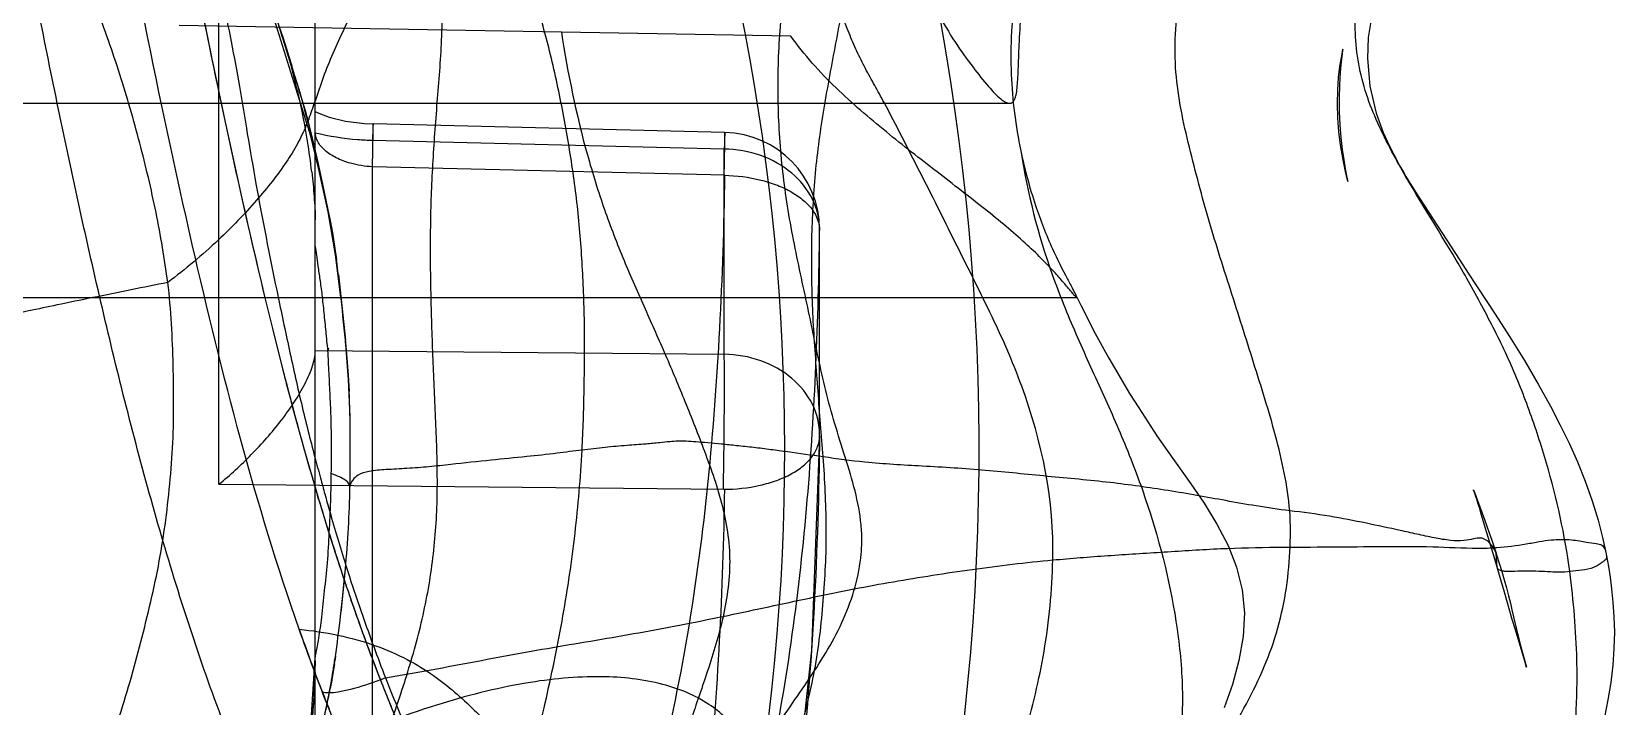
# Model space of a CAD drawing. Header units: millimetres. Extents: x 23075 to 24509, y -21593 to -20579.
# Drawn here: x 23393.88 to 23402.07, y -20958.2 to -20954.71 of the extents above; entities that cross this region are included whole.
import ezdxf

# ---------------------------------------------------------------- set-up
doc = ezdxf.new("R2010")
doc.units = ezdxf.units.MM
doc.header["$LTSCALE"] = 8
doc.layers.add('Cav-cor', color=30, linetype='Continuous')

# ---------------------------------------------------------------- blocks, each defined once
blk = doc.blocks.new('20160901.135302')
at = {"layer": 'Cav-cor', "color": 241}
for p, q in [((2.509, -52.1673), (2.509, -41.2949)), ((2.0109, -48.4738), (2.0109, -44.6425)), ((2.486, -46.6731), (2.2613, -45.9523)), ((4.9709, -46.1557), (1.8055, -46.1004)), ((2.3499, -46.193), (2.3473, -46.1847)), ((2.3557, -46.2111), (2.3499, -46.193)), ((2.3871, -46.3096), (2.3885, -46.3141)), ((2.3885, -46.3141), (2.4109, -46.3859)), ((-4.928, -46.5024), (6.1019, -46.5024)), ((2.4719, -46.5929), (2.4679, -46.6028)), ((2.4753, -46.584), (2.4719, -46.5929)), ((2.5278, -46.8455), (2.486, -46.6731)), ((4.6289, -46.6538), (2.8086, -46.6097)), ((4.6255, -46.7396), (2.8052, -46.6955)), ((4.6255, -47.8013), (4.6255, -46.7396)), ((2.5761, -47.0646), (2.5278, -46.8455)), ((4.6289, -46.8753), (2.8052, -46.8311)), ((2.8052, -52.3359), (2.8052, -46.8311)), ((2.5465, -46.9211), (2.5745, -47.0533)), ((2.6145, -47.287), (2.5761, -47.0646)), ((5.1192, -47.1608), (5.1192, -47.1561)), ((5.1192, -48.2224), (5.1192, -47.1561)), ((2.6418, -47.5074), (2.6145, -47.287)), ((8.4318, -47.3151), (8.4746, -47.3808)), ((8.4746, -47.3808), (8.6148, -47.5931)), ((6.445, -47.4953), (6.4489, -47.5074)), ((-4.928, -47.5074), (6.4489, -47.5074)), ((2.6811, -47.9309), (2.6648, -47.7278)), ((2.509, -47.781), (4.6255, -47.8013)), ((2.5745, -47.7814), (2.5778, -47.7698)), ((2.578, -47.7692), (2.5746, -47.7822)), ((2.5746, -47.7817), (2.5746, -47.7823)), ((2.689, -48.1253), (2.6811, -47.9309)), ((5.1192, -48.2246), (5.1192, -48.2178)), ((2.0109, -48.4738), (4.6265, -48.4989)), ((2.6887, -48.4867), (2.6894, -48.4427)), ((2.5232, -48.5399), (2.5199, -48.5288)), ((2.5276, -48.5544), (2.5232, -48.5399)), ((8.5032, -48.5028), (8.5033, -48.5031)), ((8.5041, -48.5054), (8.5358, -48.5902)), ((8.5358, -48.5902), (8.5596, -48.6553)), ((8.6091, -48.8497), (8.5606, -48.6847)), ((8.6445, -48.9678), (8.6091, -48.8497)), ((8.6253, -48.9036), (8.6198, -48.8299)), ((8.6634, -49.0328), (8.6445, -48.9678)), ((8.7038, -49.1727), (8.6634, -49.0328)), ((2.6989, -49.0861), (2.6938, -49.0712)), ((8.7184, -49.2223), (8.7038, -49.1727)), ((8.7543, -49.3424), (8.7184, -49.2223)), ((8.74, -49.2815), (8.7486, -49.3147)), ((2.4811, -49.8132), (2.509, -49.3712)), ((2.4836, -49.3837), (2.491, -49.4038)), ((2.509, -49.3866), (2.5087, -49.4151)), ((2.6059, -49.4241), (2.614, -49.3726)), ((2.6116, -49.388), (2.6154, -49.3633)), ((8.7486, -49.3147), (8.7767, -49.4202)), ((8.7681, -49.3898), (8.7543, -49.3424)), ((2.491, -49.4038), (2.4968, -49.4194)), ((2.4968, -49.4194), (2.503, -49.4359)), ((2.5987, -49.4634), (2.5913, -49.508)), ((2.6026, -49.4417), (2.5953, -49.4857)), ((2.6061, -49.4214), (2.5991, -49.4644)), ((2.6091, -49.4028), (2.6026, -49.4438)), ((2.577, -49.5808), (2.5857, -49.5319)), ((2.5822, -49.5551), (2.5903, -49.5085)), ((2.5946, -49.4857), (2.5869, -49.5311)), ((2.5705, -49.6053), (2.5646, -49.6384)), ((2.5705, -49.6053), (2.5758, -49.5803)), ((2.5758, -49.5803), (2.5809, -49.5558))]:
    blk.add_line(p, q, dxfattribs=at)
for points in [[(8.1262, -45.6751), (8.0787, -45.7671), (8.0363, -45.8611), (8, -45.9621), (7.9729, -46.0687), (7.9585, -46.1629), (7.954, -46.2714), (7.9663, -46.4139), (7.9986, -46.553), (8.0351, -46.6539), (8.0694, -46.7287), (8.1106, -46.8075), (8.118, -46.8208)], [(2.2975, -46.0349), (2.3211, -46.101), (2.3431, -46.1663), (2.3605, -46.2212), (2.3726, -46.2608), (2.3871, -46.3096)], [(7.8152, -46.7183), (7.8066, -46.65), (7.8009, -46.5784), (7.7987, -46.506), (7.8003, -46.4354), (7.8051, -46.3696), (7.8118, -46.3118), (7.819, -46.265), (7.8244, -46.235), (7.8266, -46.2232)], [(7.8269, -46.222), (7.8268, -46.2224), (7.8258, -46.2278), (7.8227, -46.2478), (7.8177, -46.2864)], [(7.8177, -46.2864), (7.8125, -46.3421), (7.8088, -46.4074), (7.8074, -46.4767), (7.8083, -46.5463), (7.8116, -46.6143), (7.8169, -46.6794), (7.8238, -46.7408), (7.8317, -46.7956), (7.8395, -46.8415), (7.8465, -46.8771), (7.8515, -46.9005)], [(2.4109, -46.3859), (2.4243, -46.4298), (2.4387, -46.4785), (2.4562, -46.5397), (2.474, -46.6062), (2.4932, -46.6836), (2.5083, -46.7477), (2.5223, -46.8097), (2.5465, -46.9211)], [(2.509, -46.5456), (2.5189, -46.5503), (2.5815, -46.5742), (2.6659, -46.595), (2.7645, -46.6076), (2.8086, -46.6097)], [(7.8515, -46.9005), (7.8532, -46.908), (7.8499, -46.8939), (7.8409, -46.8551), (7.8284, -46.7953), (7.8152, -46.7183)], [(8.118, -46.8209), (8.1252, -46.8337), (8.14, -46.8595), (8.1534, -46.8819), (8.1704, -46.9094), (8.2016, -46.9582), (8.4318, -47.3151)], [(2.5745, -47.0533), (2.5857, -47.1087), (2.5978, -47.173), (2.6092, -47.2414), (2.6194, -47.3124)], [(2.629, -47.3882), (2.6382, -47.4686), (2.6648, -47.7278)], [(6.4452, -47.4953), (6.4702, -47.5471), (6.5457, -47.6936), (6.6166, -47.8217), (6.6742, -47.9212), (6.7235, -48.0034), (6.7705, -48.0791), (6.8168, -48.1513), (6.8648, -48.2231), (6.9177, -48.2996), (7.0406, -48.4722)], [(8.6148, -47.5931), (8.6895, -47.7095), (8.7664, -47.8341), (8.8382, -47.9566), (8.9007, -48.0698), (8.9521, -48.1688), (8.9973, -48.2615), (9.0404, -48.357), (9.0811, -48.4571), (9.1176, -48.5596), (9.1478, -48.6589), (9.1711, -48.7492), (9.1891, -48.833)], [(2.6623, -47.7017), (2.6714, -47.8005), (2.6798, -47.9094), (2.6846, -47.9936)], [(2.6894, -48.4428), (2.6904, -48.3089), (2.689, -48.1253)], [(5.1191, -48.2246), (5.0775, -49.3326), (4.9518, -50.5026), (4.719, -51.6126), (4.3632, -52.6505), (3.8852, -53.6029), (3.2929, -54.459), (2.5925, -55.2092), (1.776, -55.8611), (0.8306, -56.4308), (-0.2371, -56.9129), (-1.3863, -57.2857), (-2.5704, -57.5315), (-3.6063, -57.6355)], [(7.0406, -48.4722), (7.1086, -48.5721), (7.1754, -48.6804), (7.2329, -48.791), (7.2771, -48.9024), (7.3066, -49.0195), (7.3173, -49.1397), (7.3105, -49.2618), (7.2892, -49.3847), (7.2555, -49.5092), (7.2127, -49.6311)], [(8.5606, -48.6847), (8.5416, -48.6214), (8.5333, -48.5947), (8.5259, -48.5711), (8.5193, -48.5507), (8.5137, -48.5335), (8.509, -48.5196), (8.5055, -48.5095), (8.5036, -48.504), (8.5033, -48.503)], [(8.5596, -48.6553), (8.572, -48.6898), (8.5847, -48.7257), (8.5973, -48.7623), (8.6097, -48.799), (8.6198, -48.8299)], [(8.6198, -48.8299), (8.6227, -48.839), (8.6362, -48.8817), (8.6492, -48.9247), (8.6616, -48.9676), (8.6732, -49.0099), (8.6841, -49.051), (8.6937, -49.0892), (8.702, -49.1235)], [(9.1891, -48.833), (9.1912, -48.844), (9.2009, -48.899), (9.2095, -48.9546), (9.2175, -49.0147), (9.2246, -49.0841), (9.2298, -49.1593), (9.2317, -49.2391), (9.2298, -49.3227), (9.2238, -49.4095), (9.2134, -49.4987), (9.1988, -49.5894), (9.1806, -49.6794), (9.1597, -49.7668), (9.1379, -49.8491), (9.1166, -49.9248), (9.0955, -49.9967), (9.0719, -50.0731), (9.0431, -50.1588), (9.0134, -50.2374), (8.9903, -50.2934), (8.9801, -50.317)], [(2.636, -49.1928), (2.6418, -49.1426), (2.652, -49.0488), (2.6609, -48.9586), (2.6652, -48.9121)], [(8.702, -49.1235), (8.7262, -49.2258), (8.7311, -49.2456), (8.7356, -49.264), (8.74, -49.2815)], [(8.777, -49.4214), (8.776, -49.4179), (8.7732, -49.4078), (8.7681, -49.3898)]]:
    blk.add_lwpolyline(points, dxfattribs=at)
for centre, radius, start, end in [((-6.62, -48.3114), 12.5625, 350.17505, 79.74816), ((-6.62, -48.3114), 11.5575, 350.53111, 75.5091), ((47.0678, -36.9756), 46.0422, 190.74368, 191.837), ((47.0648, -36.9762), 46.0392, 190.7442, 191.83766), ((-0.9965, -47.2453), 3.5082, 17.25897, 18.88982), ((-4.3946, -48.3201), 7.0721, 17.57528, 18.02369), ((-1.0467, -47.2607), 3.5606, 9.07824, 17.25705), ((41.6669, -38.1126), 40.523, 191.83077, 192.95553), ((-0.8237, -45.3786), 3.5127, 340.70633, 341.52935), ((0.8998, -45.9814), 1.6868, 339.07121, 340.69129), ((1.3443, -46.1516), 1.2108, 337.2851, 338.12134), ((4.6167, -47.1561), 0.5025, 0.00274, 88.61191), ((-1.0227, -47.2581), 3.5365, 6.49927, 9.09665), ((-8.6882, -49.3165), 11.4871, 12.89602, 13.05919), ((-6.3956, -48.7925), 9.1354, 12.55892, 12.90112), ((29.3219, -40.9833), 27.8486, 192.89327, 194.29898), ((29.3159, -40.9848), 27.8425, 192.89375, 194.29964), ((-5.8922, -48.5442), 8.5959, 5.31801, 5.4428), ((-3.4678, -48.3247), 6.1616, 3.86133, 5.37507), ((22.9164, -42.592), 21.2442, 194.36144, 194.61156), ((22.9123, -42.5931), 21.24, 194.36208, 194.61263), ((-2.187, -48.2334), 4.8775, 3.39812, 3.80525), ((19.5988, -43.4688), 17.8127, 194.57464, 196.23274), ((19.5949, -43.4699), 17.8087, 194.5757, 196.23437), ((-1.8294, -48.2123), 4.5193, 2.77402, 3.399), ((14.2943, -45.2286), 12.1893, 193.40615, 194.75891), ((16.7806, -44.5837), 14.7578, 194.72067, 195.15503), ((17.3238, -44.1204), 15.4463, 196.27261, 196.443), ((16.9484, -44.5394), 14.9313, 195.15093, 195.31819), ((16.1016, -44.7713), 14.0534, 195.31828, 195.48771), ((17.0303, -44.207), 15.1403, 196.4431, 196.5868), ((16.794, -44.2772), 14.8938, 196.44854, 196.8489), ((15.5504, -44.6557), 13.5939, 196.66603, 198.28041), ((-3.4545, -48.3601), 6.1445, 354.84217, 358.81919), ((15.4346, -44.6929), 13.4722, 196.83269, 198.28508), ((8.5515, -47.6571), 1.1466, 272.51957, 273.62205), ((11.1471, -46.2156), 8.8924, 197.48738, 197.63867), ((-6.4947, -48.102), 9.1956, 353.18761, 354.94381), ((14.4288, -45.0212), 12.4143, 198.30258, 198.52849), ((14.4242, -45.0227), 12.4094, 198.30263, 198.53732), ((14.0566, -45.1463), 12.0215, 198.52689, 199.05596), ((14.0927, -45.1341), 12.0597, 198.53641, 198.97007), ((10.8921, -46.2968), 8.6248, 197.63802, 197.92173), ((11.3673, -46.1401), 9.1251, 197.93961, 199.27106), ((13.6472, -45.2873), 11.5886, 198.96939, 199.52342), ((13.5782, -45.3116), 11.5155, 199.13362, 199.52146), ((13.3649, -45.3871), 11.2891, 199.52232, 199.65561), ((12.7511, -45.6085), 10.6367, 199.50597, 201.37525), ((12.7053, -45.6259), 10.5877, 199.63902, 201.3782), ((13.0458, -45.5528), 10.9034, 199.27325, 201.08244), ((-1.0085, -49.3756), 3.5175, 340.14947, 0), ((-1.0123, -49.3752), 3.5213, 340.34018, 359.99685), ((-1.0022, -49.3712), 3.5112, 359.28497, 359.84153), ((-1.0123, -49.371), 3.5213, 353.47465, 359.28314), ((12.486, -45.7066), 10.6569, 200.48395, 201.09117), ((-1.3271, -48.8037), 3.9799, 348.7003, 350.56438), ((12.1864, -45.8219), 10.3358, 201.0923, 201.49283), ((2.2708, -47.9983), 1.5944, 291.1506, 292.16056), ((12.058, -45.8763), 9.8936, 201.39414, 201.77366), ((12.0807, -45.8673), 9.918, 201.77308, 201.95236), ((12.0033, -45.8939), 10.1391, 201.49325, 201.78392), ((12.1506, -45.8391), 9.9934, 201.95251, 202.2482)]:
    blk.add_arc(centre, radius, start, end, dxfattribs=at)
for points, knots in [([(2.7333, -51.2277), (2.5672, -50.9196), (2.3333, -50.4487), (2.0653, -49.8013), (1.828, -49.1414), (1.5813, -48.2994), (1.3368, -47.2758), (1.1177, -46.2461), (0.8567, -44.8668), (0.6361, -43.48), (0.4425, -42.0895), (0.2635, -40.6968), (0.0709, -38.9518), (-0.0853, -36.8507), (-0.1248, -35.4461), (-0.1249, -34.7439)], [0, 0, 0, 0, 0.062341, 0.093541, 0.124757, 0.187213, 0.249699, 0.312199, 0.374707, 0.499738, 0.562262, 0.624789, 0.749849, 0.87492, 1, 1, 1, 1]), ([(6.4251, -44.4924), (6.3948, -44.4924), (6.3254, -44.5119), (6.2211, -44.568), (6.1043, -44.6514), (5.9319, -44.8), (5.767, -44.9892), (5.6447, -45.2248), (5.5902, -45.4314), (5.5908, -45.6472), (5.6418, -45.8503), (5.7233, -46.0292), (5.8158, -46.1822), (5.9059, -46.3092), (5.9841, -46.407), (6.0404, -46.4685), (6.0783, -46.4964), (6.0949, -46.5024), (6.1019, -46.5024)], [0, 0, 0, 0, 0.035793, 0.082803, 0.139676, 0.204568, 0.3514, 0.431882, 0.515916, 0.600955, 0.68349, 0.761069, 0.832008, 0.894169, 0.944512, 0.980004, 0.991755, 1, 1, 1, 1]), ([(6.1019, -46.5024), (6.107, -46.5024), (6.1187, -46.4984), (6.1299, -46.4808), (6.1371, -46.4554), (6.1419, -46.421), (6.1451, -46.3776), (6.1474, -46.3255), (6.1495, -46.2651), (6.1532, -46.1699), (6.1613, -46.0356), (6.1878, -45.7941), (6.2395, -45.5416), (6.3097, -45.2896), (6.3694, -45.1089), (6.4315, -44.9435), (6.4856, -44.7977), (6.5151, -44.6877), (6.5217, -44.6131), (6.5181, -44.5697), (6.5065, -44.5348), (6.4791, -44.5005), (6.4458, -44.4924), (6.4251, -44.4924)], [0, 0, 0, 0, 0.00729, 0.015998, 0.028143, 0.044402, 0.064873, 0.089452, 0.11791, 0.149982, 0.223653, 0.307545, 0.492158, 0.585857, 0.676152, 0.760185, 0.834708, 0.895484, 0.919764, 0.939895, 0.95651, 0.970864, 1, 1, 1, 1]), ([(1.7462, -47.4296), (1.7295, -47.3083), (1.6891, -47.0659), (1.6033, -46.7073), (1.5013, -46.3519), (1.3988, -46.061), (1.306, -45.8321), (1.2303, -45.6628), (1.1511, -45.4951), (1.0404, -45.2737), (0.8858, -45.0054), (0.7524, -44.7967), (0.6829, -44.6941)], [0, 0, 0, 0, 0.124046, 0.248752, 0.373509, 0.498531, 0.561109, 0.623733, 0.68642, 0.749122, 0.874482, 1, 1, 1, 1]), ([(4.7058, -50.0892), (4.7541, -49.9812), (4.8611, -49.7685), (5.0357, -49.5284), (5.1645, -49.3289), (5.2465, -49.1716), (5.3073, -49.0064), (5.3348, -48.863), (5.3391, -48.7474), (5.3304, -48.6305), (5.2991, -48.4844), (5.2455, -48.312), (5.1717, -48.0845), (5.1185, -47.8532), (5.0713, -47.6226), (5.0218, -47.3913), (4.9595, -47.1013), (4.9123, -46.7484), (4.899, -46.3931), (4.9161, -46.0382), (4.9693, -45.6864), (5.0891, -45.2279), (5.2222, -44.8975), (5.3191, -44.6817)], [0, 0, 0, 0, 0.062491, 0.125256, 0.156605, 0.187863, 0.218795, 0.249291, 0.264507, 0.279829, 0.311121, 0.343161, 0.375173, 0.437473, 0.468389, 0.49956, 0.562426, 0.625028, 0.687419, 0.74998, 0.812514, 0.874994, 1, 1, 1, 1]), ([(2.4261, -49.2237), (2.1993, -48.5774), (1.8317, -47.1444), (1.5456, -45.7026), (1.4101, -44.9337)], [0, 0, 0, 0, 0.468116, 1, 1, 1, 1]), ([(6.4466, -45.0366), (6.3798, -45.1764), (6.2811, -45.388), (6.1821, -45.6827), (6.1177, -45.9794), (6.097, -46.3391), (6.133, -46.6187), (6.1603, -46.7486)], [0, 0, 0, 0, 0.262364, 0.39448, 0.525252, 0.775307, 1, 1, 1, 1]), ([(1.8017, -45.3942), (1.9125, -45.9882), (2.1262, -47.0296), (2.3811, -48.0587), (2.5097, -48.4944)], [0, 0, 0, 0, 0.567802, 1, 1, 1, 1]), ([(3.0912, -45.4555), (3.0215, -45.5484), (2.9163, -45.6801), (2.795, -45.8615), (2.72, -45.9905), (2.6571, -46.1189), (2.5991, -46.2437), (2.5495, -46.3676), (2.5218, -46.4506), (2.5081, -46.4915)], [0, 0, 0, 0, 0.291337, 0.422372, 0.54679, 0.665438, 0.780725, 0.891814, 1, 1, 1, 1]), ([(2.5893, -50.5214), (2.6663, -50.3205), (2.7868, -50.0212), (2.934, -49.6169), (3.0321, -49.3095), (3.1038, -48.9948), (3.1404, -48.6739), (3.1428, -48.351), (3.1269, -48.0287), (3.1136, -47.7061), (3.105, -47.3835), (3.1055, -47.0608), (3.121, -46.7384), (3.1473, -46.4167), (3.168, -46.1482), (3.1653, -45.9331), (3.1459, -45.719), (3.1159, -45.5602), (3.0912, -45.4555)], [0, 0, 0, 0, 0.125022, 0.187557, 0.250053, 0.312441, 0.374876, 0.437343, 0.499906, 0.562438, 0.624976, 0.687499, 0.749951, 0.812542, 0.875149, 0.906316, 0.937471, 1, 1, 1, 1]), ([(7.5516, -48.6112), (7.5467, -48.5453), (7.5261, -48.4145), (7.464, -48.158), (7.3646, -47.8435), (7.2655, -47.5291), (7.1848, -47.278), (7.1271, -47.0887), (7.0752, -46.8977), (7.0092, -46.6429), (6.9428, -46.3185), (6.9744, -45.9199), (7.0464, -45.665), (7.0916, -45.5403)], [0, 0, 0, 0, 0.062655, 0.125091, 0.250113, 0.375162, 0.437691, 0.500138, 0.562754, 0.625198, 0.749999, 0.874244, 1, 1, 1, 1]), ([(7.8975, -46.2189), (7.8861, -46.1136), (7.896, -45.9008), (7.9406, -45.6943), (7.9704, -45.5938)], [0, 0, 0, 0, 0.502522, 1, 1, 1, 1]), ([(5.1377, -48.3321), (5.1332, -48.2755), (5.1237, -48.1624), (5.111, -47.9924), (5.0989, -47.8225), (5.0826, -47.5959), (5.0749, -47.312), (5.0833, -47.028), (5.1031, -46.8017), (5.1328, -46.5764), (5.1732, -46.3527), (5.2153, -46.1294), (5.2576, -45.9063), (5.283, -45.7377), (5.2924, -45.6247)], [0, 0, 0, 0, 0.0625, 0.125018, 0.187543, 0.250065, 0.375031, 0.500022, 0.562534, 0.625045, 0.750096, 0.812667, 0.875189, 1, 1, 1, 1]), ([(6.326, -48.8655), (6.3342, -48.561), (6.2413, -48.113), (6.033, -47.6469), (5.9108, -47.4013), (5.8194, -47.2198), (5.7299, -47.0377), (5.638, -46.8572), (5.5461, -46.6773), (5.4699, -46.5276), (5.4045, -46.4108), (5.3561, -46.3232), (5.311, -46.2332), (5.2704, -46.1384), (5.2317, -46.0374), (5.193, -45.9305), (5.1573, -45.8215), (5.1385, -45.7475), (5.132, -45.7113)], [0, 0, 0, 0, 0.268818, 0.391257, 0.451128, 0.510871, 0.570606, 0.630202, 0.689656, 0.748917, 0.778411, 0.807839, 0.837271, 0.867223, 0.898769, 0.932765, 0.967557, 1, 1, 1, 1]), ([(3.89, -48.2968), (3.8956, -48.1932), (3.9009, -47.9858), (3.905, -47.6746), (3.894, -47.3635), (3.871, -47.0531), (3.8279, -46.7448), (3.7715, -46.4398), (3.7021, -46.1408), (3.6416, -45.9468), (3.6086, -45.8522)], [0, 0, 0, 0, 0.125743, 0.251402, 0.377068, 0.50278, 0.628388, 0.753974, 0.878667, 1, 1, 1, 1]), ([(2.0289, -45.9625), (2.0442, -46.0359), (2.0757, -46.1867), (2.1178, -46.4197), (2.158, -46.6658), (2.2186, -47.0174), (2.2909, -47.3825), (2.3706, -47.7605), (2.4136, -47.9557), (2.4372, -48.0547)], [0, 0, 0, 0, 0.105426, 0.21675, 0.333205, 0.456284, 0.7188, 0.856827, 1, 1, 1, 1]), ([(3.7828, -46.1349), (3.8158, -46.3486), (3.8795, -46.658), (4.0013, -47.0489), (4.1036, -47.314), (4.2141, -47.5632), (4.3227, -47.8047), (4.4249, -48.0505), (4.5278, -48.3096), (4.6086, -48.54), (4.6483, -48.7389), (4.6576, -48.8929), (4.643, -49.0464), (4.6035, -49.2411), (4.5343, -49.4587), (4.4512, -49.6958), (4.3527, -50.0004), (4.3062, -50.2358), (4.2815, -50.3985)], [0, 0, 0, 0, 0.145375, 0.211793, 0.275173, 0.336295, 0.395092, 0.453236, 0.515291, 0.582655, 0.616987, 0.65139, 0.685971, 0.720349, 0.784849, 0.839249, 0.889384, 1, 1, 1, 1]), ([(6.4489, -47.5074), (6.4476, -47.5074), (6.4444, -47.5037), (6.4383, -47.4978), (6.4291, -47.4866), (6.4166, -47.4719), (6.4008, -47.4528), (6.3728, -47.4197), (6.3286, -47.3691), (6.2624, -47.3003), (6.1796, -47.222), (6.0815, -47.1369), (5.9709, -47.0472), (5.8512, -46.9535), (5.6807, -46.8218), (5.4595, -46.6503), (5.1973, -46.4262), (5.0392, -46.2521), (4.9709, -46.1557)], [0, 0, 0, 0, 0.00192, 0.006369, 0.013429, 0.023121, 0.035432, 0.050344, 0.087919, 0.135709, 0.192891, 0.25807, 0.329521, 0.405607, 0.485106, 0.651258, 0.823569, 1, 1, 1, 1]), ([(2.4375, -46.475), (2.4292, -46.4463), (2.4026, -46.3582), (2.3744, -46.2705), (2.3557, -46.2111)], [0, 0, 0, 0, 0.324124, 1, 1, 1, 1]), ([(8.118, -46.8208), (8.0918, -46.7738), (8.041, -46.6788), (7.9509, -46.4837), (7.9092, -46.3255), (7.8975, -46.2189)], [0, 0, 0, 0, 0.2506, 0.500824, 1, 1, 1, 1]), ([(2.5018, -46.721), (2.4976, -46.7026), (2.4783, -46.6201), (2.4559, -46.5383), (2.4375, -46.475)], [0, 0, 0, 0, 0.221907, 1, 1, 1, 1]), ([(2.4612, -46.6192), (2.448, -46.6507), (2.4175, -46.7155), (2.3585, -46.8107), (2.2866, -46.9076), (2.1727, -47.0449), (1.998, -47.2271), (1.837, -47.3608), (1.7462, -47.4296)], [0, 0, 0, 0, 0.094134, 0.196331, 0.307327, 0.425789, 0.686842, 1, 1, 1, 1]), ([(2.8052, -46.8311), (2.7858, -46.8301), (2.7475, -46.8262), (2.6838, -46.8125), (2.6188, -46.7884), (2.5596, -46.7506), (2.5195, -46.7046), (2.509, -46.6679), (2.509, -46.6511)], [0, 0, 0, 0, 0.155759, 0.307842, 0.520922, 0.707786, 0.865044, 1, 1, 1, 1]), ([(2.8052, -46.6955), (2.7799, -46.6949), (2.6803, -46.6898), (2.5812, -46.6743), (2.509, -46.6564)], [0, 0, 0, 0, 0.254172, 1, 1, 1, 1]), ([(2.8086, -46.6097), (2.8082, -46.6097), (2.8088, -46.6126), (2.8078, -46.6157), (2.8079, -46.6232), (2.8073, -46.6325), (2.8069, -46.6448), (2.8062, -46.666), (2.8056, -46.6832), (2.8052, -46.6955)], [0, 0, 0, 0, 0.016111, 0.064224, 0.144483, 0.256539, 0.399292, 0.57157, 1, 1, 1, 1]), ([(2.8052, -46.8311), (2.8056, -46.8149), (2.8062, -46.7842), (2.8071, -46.7407), (2.8078, -46.7026), (2.8083, -46.6707), (2.8086, -46.6481), (2.8088, -46.6335), (2.8089, -46.6252), (2.8088, -46.6188), (2.8091, -46.6138), (2.8085, -46.6117), (2.809, -46.6097), (2.8086, -46.6097)], [0, 0, 0, 0, 0.218922, 0.416668, 0.589683, 0.734592, 0.849374, 0.895035, 0.932647, 0.962037, 0.983072, 0.995724, 1, 1, 1, 1]), ([(4.6289, -46.6538), (4.6284, -46.6538), (4.6291, -46.6567), (4.628, -46.6598), (4.6282, -46.6672), (4.6276, -46.6765), (4.6272, -46.6888), (4.6264, -46.7101), (4.6259, -46.7273), (4.6255, -46.7396)], [0, 0, 0, 0, 0.01621, 0.064373, 0.144323, 0.255833, 0.39836, 0.57073, 1, 1, 1, 1]), ([(4.6255, -46.8752), (4.6258, -46.859), (4.6265, -46.8282), (4.6273, -46.7847), (4.628, -46.7467), (4.6285, -46.7148), (4.6289, -46.6923), (4.629, -46.6777), (4.6291, -46.6693), (4.629, -46.663), (4.6293, -46.6579), (4.6287, -46.6558), (4.6292, -46.6538), (4.6289, -46.6538)], [0, 0, 0, 0, 0.219286, 0.417077, 0.589746, 0.734444, 0.849258, 0.894889, 0.932447, 0.961833, 0.982948, 0.995693, 1, 1, 1, 1]), ([(5.1192, -47.1561), (5.1192, -47.1021), (5.0917, -46.9894), (4.979, -46.8526), (4.8159, -46.7624), (4.6897, -46.7405), (4.6255, -46.7396)], [0, 0, 0, 0, 0.228339, 0.469773, 0.728827, 1, 1, 1, 1]), ([(6.1603, -46.7486), (6.1805, -46.8444), (6.2264, -47.0167), (6.3123, -47.237), (6.3827, -47.3779), (6.4251, -47.4568), (6.44, -47.4844), (6.4452, -47.4953)], [0, 0, 0, 0, 0.366204, 0.66497, 0.882685, 0.955145, 1, 1, 1, 1]), ([(6.1603, -46.7486), (6.1937, -46.966), (6.277, -47.2882), (6.4434, -47.6964), (6.5821, -47.9977), (6.7173, -48.3019), (6.8694, -48.719), (6.972, -49.1521), (7.0053, -49.5898), (6.9827, -49.8601), (6.9307, -50.0677), (6.8724, -50.2175), (6.7991, -50.3624), (6.7163, -50.5044), (6.6291, -50.6455), (6.5426, -50.7876), (6.462, -50.9327), (6.3681, -51.1318), (6.2725, -51.3894), (6.2136, -51.6009), (6.1869, -51.7073)], [0, 0, 0, 0, 0.125194, 0.187903, 0.250831, 0.313973, 0.377317, 0.503434, 0.565681, 0.626624, 0.656827, 0.687167, 0.717937, 0.749175, 0.780726, 0.812357, 0.843853, 0.875158, 0.937543, 1, 1, 1, 1]), ([(9.0012, -48.9259), (8.9759, -48.736), (8.9135, -48.4537), (8.7937, -48.0894), (8.6867, -47.8218), (8.5559, -47.5653), (8.3694, -47.2297), (8.2112, -46.9886), (8.118, -46.8209)], [0, 0, 0, 0, 0.24971, 0.374923, 0.499677, 0.624807, 0.749861, 1, 1, 1, 1]), ([(2.4911, -46.8578), (2.4959, -46.9001), (2.502, -46.9636), (2.5072, -47.0462), (2.509, -47.0864), (2.509, -47.1054)], [0, 0, 0, 0, 0.515061, 0.770392, 1, 1, 1, 1]), ([(4.2711, -50.027), (4.3379, -49.7697), (4.4472, -49.2496), (4.5497, -48.4605), (4.6076, -47.6685), (4.6254, -47.1397), (4.6289, -46.8753)], [0, 0, 0, 0, 0.250843, 0.500811, 0.750459, 1, 1, 1, 1]), ([(4.6255, -46.8752), (4.6892, -46.8756), (4.783, -46.8885), (4.899, -46.924), (4.9738, -46.9593), (5.0356, -47.002), (5.0952, -47.0626), (5.1192, -47.123), (5.1192, -47.1608)], [0, 0, 0, 0, 0.309393, 0.454172, 0.588171, 0.709254, 0.816681, 1, 1, 1, 1]), ([(2.6066, -47.2273), (2.6024, -47.2005), (2.5854, -47.1021), (2.564, -47.0045), (2.5488, -46.9334)], [0, 0, 0, 0, 0.271514, 1, 1, 1, 1]), ([(3.8274, -52.5771), (4.0808, -52.1715), (4.3994, -51.526), (4.7007, -50.626), (4.9226, -49.7155), (5.0773, -48.5572), (5.113, -47.6259), (5.1192, -47.1608)], [0, 0, 0, 0, 0.254463, 0.379929, 0.50457, 0.752518, 1, 1, 1, 1]), ([(2.5746, -47.7822), (2.5734, -47.7657), (2.5693, -47.7328), (2.5634, -47.6674), (2.5573, -47.603), (2.5499, -47.5396), (2.5463, -47.495), (2.5397, -47.4531), (2.5334, -47.4036), (2.525, -47.3481), (2.5181, -47.2981), (2.5141, -47.2681), (2.5122, -47.2555), (2.5114, -47.2489), (2.51, -47.2448), (2.5101, -47.2424), (2.5087, -47.2414), (2.509, -47.2427), (2.509, -47.2432)], [0, 0, 0, 0, 0.090975, 0.181999, 0.360661, 0.446262, 0.53241, 0.60663, 0.678987, 0.806747, 0.91451, 0.956348, 0.97283, 0.98491, 0.992649, 0.996587, 0.997384, 1, 1, 1, 1]), ([(2.6649, -47.7288), (2.657, -47.6458), (2.6396, -47.4784), (2.62, -47.3112), (2.6066, -47.2273)], [0, 0, 0, 0, 0.495509, 1, 1, 1, 1]), ([(1.7462, -47.4296), (1.683, -47.4418), (1.5532, -47.4685), (1.3621, -47.507), (1.1853, -47.5433), (1.0559, -47.5709), (0.972, -47.5877), (0.9259, -47.5969), (0.892, -47.6038), (0.8684, -47.6087), (0.8532, -47.6117), (0.8428, -47.6136), (0.8384, -47.6143), (0.8354, -47.6152), (0.8355, -47.6158)], [0, 0, 0, 0, 0.207791, 0.427541, 0.629065, 0.790105, 0.854279, 0.905224, 0.94169, 0.966235, 0.982473, 0.992815, 0.998266, 1, 1, 1, 1]), ([(1.0578, -50.7296), (1.1235, -50.6041), (1.2115, -50.4103), (1.3217, -50.1491), (1.4268, -49.885), (1.5404, -49.5473), (1.6306, -49.2022), (1.6941, -48.9237), (1.7298, -48.7123), (1.7552, -48.4994), (1.7731, -48.2857), (1.7775, -48.0713), (1.7736, -47.7858), (1.7637, -47.5713), (1.7462, -47.4296)], [0, 0, 0, 0, 0.124267, 0.186469, 0.248692, 0.373545, 0.498734, 0.561404, 0.624059, 0.686751, 0.74942, 0.812077, 0.874743, 1, 1, 1, 1]), ([(2.0109, -48.4738), (2.0694, -48.4258), (2.1834, -48.3209), (2.3355, -48.1479), (2.4414, -47.9917), (2.4959, -47.8683), (2.509, -47.8096), (2.509, -47.7834)], [0, 0, 0, 0, 0.261714, 0.534046, 0.795964, 0.909463, 1, 1, 1, 1]), ([(2.5922, -48.4186), (2.5927, -48.3649), (2.5929, -48.2708), (2.5921, -48.1371), (2.5861, -48.0178), (2.5819, -47.9191), (2.5774, -47.8405), (2.5759, -47.8013), (2.5746, -47.7817)], [0, 0, 0, 0, 0.253109, 0.442558, 0.629506, 0.815388, 0.907712, 1, 1, 1, 1]), ([(4.6211, -48.4988), (4.6237, -48.3732), (4.6263, -48.1407), (4.6272, -47.9082), (4.6255, -47.8013)], [0, 0, 0, 0, 0.540264, 1, 1, 1, 1]), ([(5.1192, -48.2178), (5.1192, -48.1638), (5.0917, -48.0511), (4.979, -47.9143), (4.8159, -47.8241), (4.6897, -47.8022), (4.6255, -47.8013)], [0, 0, 0, 0, 0.228333, 0.46976, 0.728806, 1, 1, 1, 1]), ([(2.6894, -48.4427), (2.6905, -48.3679), (2.6911, -48.2181), (2.6882, -48.0683), (2.6846, -47.9936)], [0, 0, 0, 0, 0.499997, 1, 1, 1, 1]), ([(4.6211, -48.4988), (4.6848, -48.5005), (4.7788, -48.4892), (4.8955, -48.4565), (4.9709, -48.4229), (5.0333, -48.3818), (5.0811, -48.3343), (5.1113, -48.2812), (5.1189, -48.2429), (5.1192, -48.2246)], [0, 0, 0, 0, 0.309155, 0.453597, 0.587126, 0.707794, 0.814776, 0.911111, 1, 1, 1, 1]), ([(5.1192, -48.2224), (5.1112, -48.8153), (5.0711, -49.707), (4.8967, -50.885), (4.7574, -51.4665), (4.6727, -51.7536)], [0, 0, 0, 0, 0.498341, 0.74844, 1, 1, 1, 1]), ([(3.89, -48.2968), (3.8467, -48.3015), (3.7514, -48.3156), (3.5944, -48.332), (3.4109, -48.3496), (3.2425, -48.3682), (3.0973, -48.3837), (2.9855, -48.3923), (2.8816, -48.3972), (2.7964, -48.4038), (2.7355, -48.4202), (2.7038, -48.4471), (2.6924, -48.4696), (2.6888, -48.482), (2.6887, -48.4867)], [0, 0, 0, 0, 0.105184, 0.232294, 0.380748, 0.549774, 0.6411, 0.733103, 0.82023, 0.891861, 0.939645, 0.969421, 0.988563, 1, 1, 1, 1]), ([(2.9656, -51.6022), (2.9987, -51.5382), (3.0622, -51.4089), (3.1557, -51.2141), (3.2445, -51.017), (3.3247, -50.8164), (3.3983, -50.6132), (3.4706, -50.4096), (3.54, -50.205), (3.6023, -49.998), (3.6566, -49.7889), (3.7222, -49.5084), (3.7949, -49.1556), (3.858, -48.7278), (3.8818, -48.4406), (3.89, -48.2968)], [0, 0, 0, 0, 0.062473, 0.125009, 0.187511, 0.250003, 0.31252, 0.375028, 0.437526, 0.500033, 0.562523, 0.625033, 0.750022, 0.875028, 1, 1, 1, 1]), ([(5.1377, -48.3321), (5.0763, -48.3234), (4.9861, -48.3107), (4.8662, -48.2948), (4.7783, -48.2832), (4.6928, -48.2748), (4.6138, -48.2661), (4.5435, -48.2588), (4.4828, -48.2552), (4.4313, -48.2506), (4.3861, -48.2502), (4.3404, -48.2538), (4.2853, -48.2592), (4.2118, -48.2668), (4.1175, -48.2732), (4.0072, -48.2829), (3.9298, -48.2925), (3.89, -48.2968)], [0, 0, 0, 0, 0.148249, 0.217749, 0.289293, 0.360109, 0.423272, 0.479232, 0.529097, 0.568747, 0.602782, 0.637096, 0.678278, 0.73513, 0.813674, 0.904199, 1, 1, 1, 1]), ([(4.5331, -51.1274), (4.5722, -51.0136), (4.6347, -50.8441), (4.7196, -50.6187), (4.7841, -50.4498), (4.8458, -50.2798), (4.9083, -50.1102), (4.966, -49.9389), (5.0149, -49.7649), (5.0621, -49.5904), (5.0994, -49.4135), (5.1247, -49.2344), (5.1402, -49.0544), (5.1524, -48.874), (5.1548, -48.6932), (5.1493, -48.5126), (5.1424, -48.3922), (5.1377, -48.3321)], [0, 0, 0, 0, 0.124886, 0.187394, 0.24992, 0.312462, 0.374994, 0.437461, 0.499958, 0.562524, 0.624985, 0.687432, 0.749976, 0.812501, 0.874966, 0.937467, 1, 1, 1, 1]), ([(7.5516, -48.6112), (7.4939, -48.6033), (7.3834, -48.5876), (7.2237, -48.5593), (7.0723, -48.5308), (6.8728, -48.4981), (6.6154, -48.4611), (6.2994, -48.4338), (6.0305, -48.4058), (5.8141, -48.3892), (5.6057, -48.3777), (5.3794, -48.365), (5.2094, -48.3427), (5.1377, -48.3321)], [0, 0, 0, 0, 0.071899, 0.137647, 0.200018, 0.262007, 0.386999, 0.520763, 0.653181, 0.720537, 0.788521, 0.910588, 1, 1, 1, 1]), ([(2.509, -49.3713), (2.509, -49.3733), (2.5113, -49.3558), (2.5137, -49.3476), (2.5192, -49.3151), (2.5293, -49.2614), (2.5431, -49.1671), (2.5553, -49.0398), (2.5726, -48.8949), (2.5811, -48.7412), (2.5888, -48.581), (2.5918, -48.473), (2.5922, -48.4186)], [0, 0, 0, 0, 0.006409, 0.025045, 0.054779, 0.094365, 0.205035, 0.347192, 0.497624, 0.661425, 0.829561, 1, 1, 1, 1]), ([(2.6887, -48.4867), (2.6888, -48.4729), (2.6664, -48.4519), (2.6318, -48.4339), (2.6066, -48.4237), (2.5922, -48.4186)], [0, 0, 0, 0, 0.340517, 0.625675, 1, 1, 1, 1]), ([(4.6265, -48.4989), (4.623, -48.7603), (4.6056, -49.2835), (4.5464, -50.0672), (4.4465, -50.849), (4.287, -51.6249), (4.0551, -52.3892), (3.7409, -53.1335), (3.34, -53.8493), (2.8473, -54.5253), (2.2579, -55.1458), (1.5749, -55.6935), (0.8172, -56.1677), (0.0014, -56.5695), (-0.8597, -56.8999), (-2.0579, -57.2441), (-2.9932, -57.3823), (-3.62, -57.4144)], [0, 0, 0, 0, 0.057408, 0.114885, 0.172476, 0.230318, 0.288592, 0.347524, 0.407346, 0.468316, 0.530695, 0.594644, 0.659999, 0.726527, 0.793992, 0.862204, 1, 1, 1, 1]), ([(2.5585, -48.524), (2.5669, -48.5543), (2.6011, -48.676), (2.6372, -48.7972), (2.6657, -48.8877)], [0, 0, 0, 0, 0.248753, 1, 1, 1, 1]), ([(6.2888, -51.718), (6.2992, -51.6482), (6.3331, -51.5102), (6.3992, -51.3085), (6.4738, -51.1091), (6.5562, -50.9129), (6.65, -50.7218), (6.7516, -50.5349), (6.8604, -50.352), (6.9757, -50.173), (7.0952, -49.9967), (7.21, -49.8173), (7.317, -49.6334), (7.413, -49.4433), (7.4878, -49.2438), (7.5347, -49.0356), (7.5563, -48.8239), (7.5568, -48.6817), (7.5516, -48.6112)], [0, 0, 0, 0, 0.062199, 0.124831, 0.187209, 0.249828, 0.312313, 0.374838, 0.43738, 0.499897, 0.562516, 0.625118, 0.687621, 0.750078, 0.81268, 0.875012, 0.93762, 1, 1, 1, 1]), ([(8.6198, -48.8299), (8.6171, -48.8215), (8.6088, -48.8048), (8.5917, -48.782), (8.5702, -48.7608), (8.5382, -48.7486), (8.4986, -48.7574), (8.4477, -48.768), (8.3783, -48.7656), (8.2975, -48.7511), (8.2108, -48.7321), (8.0941, -48.7064), (7.9437, -48.6736), (7.7534, -48.6371), (7.6205, -48.6185), (7.5516, -48.6112)], [0, 0, 0, 0, 0.023656, 0.049318, 0.076308, 0.103648, 0.136765, 0.182108, 0.243679, 0.320429, 0.402189, 0.481259, 0.640643, 0.814537, 1, 1, 1, 1]), ([(6.326, -48.8655), (6.4207, -48.8564), (6.6126, -48.8421), (6.902, -48.8237), (7.1927, -48.8051), (7.4805, -48.7978), (7.7613, -48.7989), (8.031, -48.7945), (8.2842, -48.7949), (8.4467, -48.8036), (8.5242, -48.8039)], [0, 0, 0, 0, 0.129613, 0.262297, 0.395454, 0.526749, 0.654764, 0.778251, 0.894449, 1, 1, 1, 1]), ([(8.5242, -48.8039), (8.5308, -48.804), (8.5567, -48.8039), (8.5826, -48.8034), (8.6019, -48.8025)], [0, 0, 0, 0, 0.255311, 1, 1, 1, 1]), ([(8.6239, -48.8014), (8.675, -48.7981), (8.7483, -48.7873), (8.8414, -48.7705), (8.9187, -48.7583), (8.9892, -48.758), (9.05, -48.7662), (9.0925, -48.7743), (9.1266, -48.7792), (9.1528, -48.7825), (9.1659, -48.7864), (9.1754, -48.7949), (9.1837, -48.8105), (9.1873, -48.8238), (9.1891, -48.833)], [0, 0, 0, 0, 0.256086, 0.3699, 0.473198, 0.647714, 0.71952, 0.780059, 0.86451, 0.891608, 0.912402, 0.931655, 0.953548, 1, 1, 1, 1]), ([(2.8722, -49.4749), (2.9513, -49.4616), (3.1078, -49.4343), (3.3399, -49.3904), (3.5683, -49.3473), (3.7942, -49.3082), (4.0178, -49.2709), (4.3108, -49.2198), (4.669, -49.1486), (5.0208, -49.0712), (5.2968, -49.0146), (5.5681, -48.965), (5.9104, -48.9116), (6.1862, -48.8782), (6.326, -48.8655)], [0, 0, 0, 0, 0.068558, 0.135817, 0.201991, 0.267306, 0.331883, 0.395794, 0.521608, 0.644115, 0.703813, 0.762536, 0.879953, 1, 1, 1, 1]), ([(5.3776, -52.0698), (5.3672, -52.0358), (5.3563, -51.9564), (5.3516, -51.8345), (5.3594, -51.711), (5.3831, -51.5996), (5.4171, -51.5001), (5.4659, -51.373), (5.5176, -51.2495), (5.5802, -51.1355), (5.6282, -51.0563), (5.6758, -50.9773), (5.7372, -50.8685), (5.812, -50.7285), (5.9296, -50.4939), (6.058, -50.1769), (6.1864, -49.7698), (6.293, -49.3316), (6.3219, -49.0238), (6.326, -48.8655)], [0, 0, 0, 0, 0.031448, 0.070249, 0.107912, 0.140459, 0.170569, 0.200783, 0.26081, 0.288711, 0.315665, 0.342653, 0.370187, 0.426127, 0.482903, 0.602107, 0.727938, 0.860002, 1, 1, 1, 1]), ([(9.1891, -48.833), (9.1897, -48.8362), (9.1906, -48.8419), (9.1915, -48.8496), (9.1911, -48.856), (9.1879, -48.8627), (9.1796, -48.8701), (9.1664, -48.8805), (9.1477, -48.8929), (9.1144, -48.9101), (9.0636, -48.9192), (9.0219, -48.9214), (9.0012, -48.9259)], [0, 0, 0, 0, 0.042732, 0.075302, 0.100324, 0.123596, 0.169488, 0.242453, 0.341896, 0.459378, 0.725733, 1, 1, 1, 1]), ([(9.0012, -48.9259), (8.968, -48.9292), (8.9143, -48.9282), (8.8395, -48.9243), (8.7781, -48.9225), (8.7211, -48.9243), (8.6795, -48.9258), (8.6533, -48.9235), (8.6397, -48.9199), (8.6297, -48.9134), (8.6263, -48.9069), (8.6253, -48.9036)], [0, 0, 0, 0, 0.2604, 0.418369, 0.585119, 0.739969, 0.863978, 0.909476, 0.944703, 0.972952, 1, 1, 1, 1]), ([(8.7801, -50.6955), (8.8229, -50.6325), (8.886, -50.5371), (8.9526, -50.3999), (8.9897, -50.2919), (9.0145, -50.1805), (9.0298, -50.029), (9.0244, -49.8382), (9.0349, -49.6477), (9.0395, -49.4951), (9.0378, -49.3433), (9.0271, -49.1533), (9.0113, -49.0018), (9.0012, -48.9259)], [0, 0, 0, 0, 0.125078, 0.187405, 0.249811, 0.312199, 0.374403, 0.499327, 0.625076, 0.68768, 0.749926, 0.874392, 1, 1, 1, 1]), ([(2.5989, -49.4562), (2.6026, -49.434), (2.6164, -49.3464), (2.6281, -49.2585), (2.636, -49.1928)], [0, 0, 0, 0, 0.253755, 1, 1, 1, 1]), ([(2.4261, -49.2237), (2.5603, -49.2377), (2.7537, -49.2751), (2.9814, -49.3743), (3.1564, -49.4815), (3.2975, -49.6052), (3.4188, -49.7284), (3.4996, -49.8153), (3.5747, -49.9006), (3.6465, -49.9848), (3.7229, -50.0659), (3.8428, -50.1707), (4.0279, -50.2886), (4.1926, -50.3623), (4.2815, -50.3985)], [0, 0, 0, 0, 0.179934, 0.259368, 0.330278, 0.45301, 0.508396, 0.561046, 0.61132, 0.659944, 0.708752, 0.759735, 0.872073, 1, 1, 1, 1]), ([(3.1468, -50.847), (2.9353, -50.4508), (2.6816, -49.9179), (2.475, -49.363), (2.4261, -49.2237)], [0, 0, 0, 0, 0.750969, 1, 1, 1, 1]), ([(4.7816, -50.203), (4.7944, -50.1262), (4.7993, -49.9734), (4.7171, -49.7581), (4.544, -49.5927), (4.2913, -49.4911), (3.9658, -49.4573), (3.5695, -49.4968), (3.1066, -49.6152), (2.5834, -49.8154), (2.0081, -50.0967), (1.1496, -50.5939), (0.024, -51.3785), (-1.3365, -52.4709), (-2.2379, -53.2725), (-2.686, -53.691)], [0, 0, 0, 0, 0.025208, 0.048342, 0.0724, 0.10045, 0.134908, 0.177357, 0.228661, 0.28908, 0.358323, 0.435635, 0.609899, 0.801612, 1, 1, 1, 1]), ([(2.5784, -49.5537), (2.5703, -49.5536), (2.5576, -49.5532), (2.5448, -49.5459), (2.5431, -49.5415)], [0, 0, 0, 0, 0.630187, 1, 1, 1, 1]), ([(2.8461, -49.4853), (2.7955, -49.5049), (2.723, -49.5293), (2.6328, -49.5493), (2.5946, -49.5539), (2.5784, -49.5537)], [0, 0, 0, 0, 0.586872, 0.824208, 1, 1, 1, 1]), ([(2.8461, -49.4853), (2.8516, -49.4993), (2.9562, -49.7644), (3.0717, -50.0237), (3.1901, -50.2669)], [0, 0, 0, 0, 0.052697, 1, 1, 1, 1]), ([(2.8722, -49.4749), (2.8999, -49.5456), (3.0079, -49.8101), (3.1292, -50.069), (3.2221, -50.2571)], [0, 0, 0, 0, 0.26564, 1, 1, 1, 1]), ([(2.5572, -49.6699), (2.5588, -49.6629), (2.5651, -49.6341), (2.5712, -49.6053), (2.5756, -49.5835)], [0, 0, 0, 0, 0.244142, 1, 1, 1, 1])]:
    blk.add_open_spline(points, degree=3, knots=knots, dxfattribs=at)
for points in [[(2.5488, -46.9334), (2.5397, -46.8909), (2.5306, -46.8485), (2.5212, -46.806)], [(2.4261, -49.2237), (2.4449, -49.2772), (2.4641, -49.3305), (2.4836, -49.3837)]]:
    blk.add_open_spline(points, degree=3, dxfattribs=at)

msp = doc.modelspace()

# ---------------------------------------------------------------- block references
at = {"layer": 'Cav-cor'}
msp.add_blockref('20160901.135302', (23392.8347, -20908.5737), dxfattribs=at)

doc.saveas('drawing.dxf')
